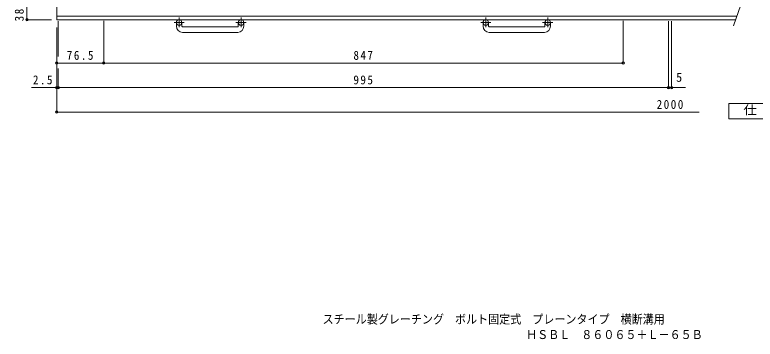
# Model space of a CAD drawing. Units: millimetres, scale not verified. Extents: x -929 to 914, y -686 to 675.
# Drawn here: x -929 to 278, y -686 to -157 of the extents above; entities that cross this region are included whole.
import ezdxf
from ezdxf.enums import TextEntityAlignment as Align

# ---------------------------------------------------------------- set-up
doc = ezdxf.new("R2010")
doc.units = ezdxf.units.MM
doc.header["$LTSCALE"] = 5
doc.header["$PDMODE"] = 32
doc.header["$PDSIZE"] = 4
doc.linetypes.add('CHAIN1', pattern=[8, 5, -1, 1, -1])
for name, color, linetype, lineweight in [('0-1_躯体', 2, 'Continuous', 9), ('0-4_その他', 7, 'Continuous', 9), ('F-4_F-4ﾚｲﾔ', 2, 'Continuous', 9)]:
    doc.layers.add(name, color=color, linetype=linetype, lineweight=lineweight)
doc.layers.add('F-F_F-Fﾚｲﾔ', color=2, linetype='Continuous')
doc.styles.add('ＭＳ ゴシック', font='')
doc.styles.get('ＭＳ ゴシック').set_extended_font_data('MS Gothic')

msp = doc.modelspace()

# ---------------------------------------------------------------- linework, layer by layer
at = {"layer": '0-1_躯体'}
for p, q in [((-860.846, -165.425), (-860.846, -105.425)), ((269.194, -97.471), (242.591, -175.508)), ((248.074, -159.425), (-860.846, -159.425)), ((246.028, -165.425), (-860.846, -165.425)), ((-665.846, -176.025), (-665.846, -169.925)), ((-656.846, -176.025), (-656.846, -169.925)), ((-655.846, -177.025), (-565.846, -177.025)), ((-564.846, -176.025), (-564.846, -169.925)), ((-555.846, -176.025), (-555.846, -169.925)), ((-165.846, -176.025), (-165.846, -169.925)), ((-156.846, -176.025), (-156.846, -169.925)), ((-155.846, -177.025), (-65.846, -177.025)), ((-64.846, -176.025), (-64.846, -169.925)), ((-55.846, -176.025), (-55.846, -169.925)), ((-565.846, -186.025), (-655.846, -186.025)), ((-65.846, -186.025), (-155.846, -186.025))]:
    msp.add_line(p, q, dxfattribs=at)
at = {"layer": '0-1_躯体', "linetype": 'CHAIN1'}
for p, q in [((-661.346, -161.818), (-661.346, -177.415)), ((-560.346, -161.818), (-560.346, -177.415)), ((-161.346, -161.818), (-161.346, -177.415)), ((-60.346, -161.818), (-60.346, -177.415)), ((-653.183, -169.925), (-669.59, -169.925)), ((-552.183, -169.925), (-568.59, -169.925)), ((-153.183, -169.925), (-169.59, -169.925)), ((-52.183, -169.925), (-68.59, -169.925))]:
    msp.add_line(p, q, dxfattribs=at)
at = {"layer": '0-1_躯体'}
for centre in [(-661.346, -169.925), (-560.346, -169.925), (-161.346, -169.925), (-60.346, -169.925)]:
    msp.add_circle(centre, 4.5, dxfattribs=at)
for centre, radius, start, end in [((-655.846, -176.025), 10, 180, 270), ((-655.846, -176.025), 1, 180, 270), ((-565.846, -176.025), 10, 270, 0), ((-565.846, -176.025), 1, 270, 0), ((-155.846, -176.025), 10, 180, 270), ((-155.846, -176.025), 1, 180, 270), ((-65.846, -176.025), 10, 270, 0), ((-65.846, -176.025), 1, 270, 0)]:
    msp.add_arc(centre, radius, start, end, dxfattribs=at)
at = {"layer": '0-4_その他'}
for p, q in [((-909.509, -165.424), (-909.509, -126.924)), ((-869.16, -165.424), (-911.009, -165.424)), ((-858.346, -167.924), (-858.346, -225.473)), ((-784.346, -167.061), (-784.346, -237.525)), ((62.655, -167.061), (62.655, -237.525)), ((136.655, -167.924), (136.655, -277.525)), ((141.655, -167.924), (141.655, -277.525)), ((-860.846, -177.925), (-860.846, -317.525)), ((-860.846, -236.025), (62.655, -236.025)), ((-858.346, -245.039), (-858.346, -277.525)), ((-901.922, -276.025), (164.525, -276.025)), ((-860.846, -316.025), (186.654, -316.025))]:
    msp.add_line(p, q, dxfattribs=at)
for p in [(-909.509, -165.424), (-860.846, -236.025), (-784.346, -236.025), (62.655, -236.025), (-860.846, -276.025), (-858.346, -276.025), (136.655, -276.025), (141.655, -276.025), (-860.846, -316.025)]:
    msp.add_point(p, dxfattribs=at)
at = {"layer": 'F-4_F-4ﾚｲﾔ'}
msp.add_lwpolyline([(235.018, -326.784), (235.018, -301.784), (347.518, -301.784), (347.518, -326.784)], close=True, dxfattribs=at)

# ---------------------------------------------------------------- texts
at = {"layer": '0-4_その他', "color": 2, "style": 'ＭＳ ゴシック'}
msp.add_text('5', height=14.66, dxfattribs=at).set_placement((148.975, -271.025), align=Align.BOTTOM_LEFT)
at = {"layer": '0-4_その他', "color": 2, "insert": (-914.509, -168.049), "char_height": 14.66, "attachment_point": 7, "rotation": 90, "style": 'ＭＳ ゴシック'}
msp.add_mtext('\\T1.28;\\W0.9;38.5', dxfattribs=at)
at = {"layer": '0-4_その他', "color": 2, "char_height": 14.66, "attachment_point": 7, "style": 'ＭＳ ゴシック'}
for s, insert in [('\\T1.28;\\W0.9;76.5', (-844.471, -231.025)), ('\\T1.27;\\W0.9;847', (-377.096, -231.025)), ('\\T1.27;\\W0.9;2.5', (-899.664, -271.025)), ('\\T1.27;\\W0.9;995', (-377.096, -271.025)), ('\\T1.28;\\W0.9;2000', (117.28, -311.025))]:
    msp.add_mtext(s, dxfattribs=dict(at, insert=insert))
at = {"layer": 'F-4_F-4ﾚｲﾔ', "style": 'ＭＳ ゴシック'}
for s, width, p in [('仕\u3000様', 1.1, (258.768, -324.284)), ('スチール製グレーチング\u3000ボルト固定式\u3000プレーンタイプ\u3000横断溝用', 0.9, (-427.425, -665.293))]:
    msp.add_text(s, height=14.66, dxfattribs=dict(at, width=width)).set_placement(p, align=Align.BOTTOM_LEFT)
at = {"layer": 'F-F_F-Fﾚｲﾔ', "style": 'ＭＳ ゴシック', "width": 0.9}
msp.add_text('ＨＳＢＬ\u3000８６０６５＋Ｌ－６５Ｂ', height=14.66, dxfattribs=at).set_placement((-95.577, -690.343), align=Align.BOTTOM_LEFT)

doc.saveas('drawing.dxf')
